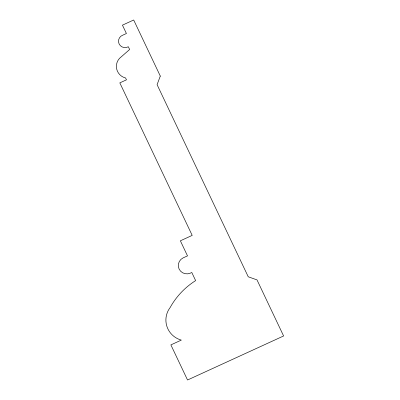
<?xml version="1.0" encoding="UTF-8"?>
<svg xmlns="http://www.w3.org/2000/svg" width="400" height="400" viewBox="0 0 400 400"><rect width="100%" height="100%" fill="white"/><g stroke="black" fill="none" stroke-linecap="round" stroke-linejoin="round"><path stroke-width="0.6" d="M160.295 76.075L157.09 84.665L248.245 276.785L257 279.895L283.605 335.97L187.54 380L170.88 344.89L181.31 340.115A21.35 20.915 -5 0 1 170.13 307.55A75.205 73.67 -5 0 1 195.635 280.605L191.79 272.5L190.315 273.175A8.605 8.43 -5 0 1 179.1 269.02A8.605 8.43 -5 0 1 183.07 257.91L187.505 255.88L180.36 240.815L192.195 235.39L119.825 82.875L126.465 79.83L125.58 77.975A12.255 12.005 -5 0 1 119.465 58.4L129.635 49.5L128.325 46.74A6.555 6.42 -5 0 1 119.105 43.91A6.555 6.42 -5 0 1 122.825 35.15L126.41 33.51L122.445 25.15L133.69 20L160.295 76.075"/></g></svg>
